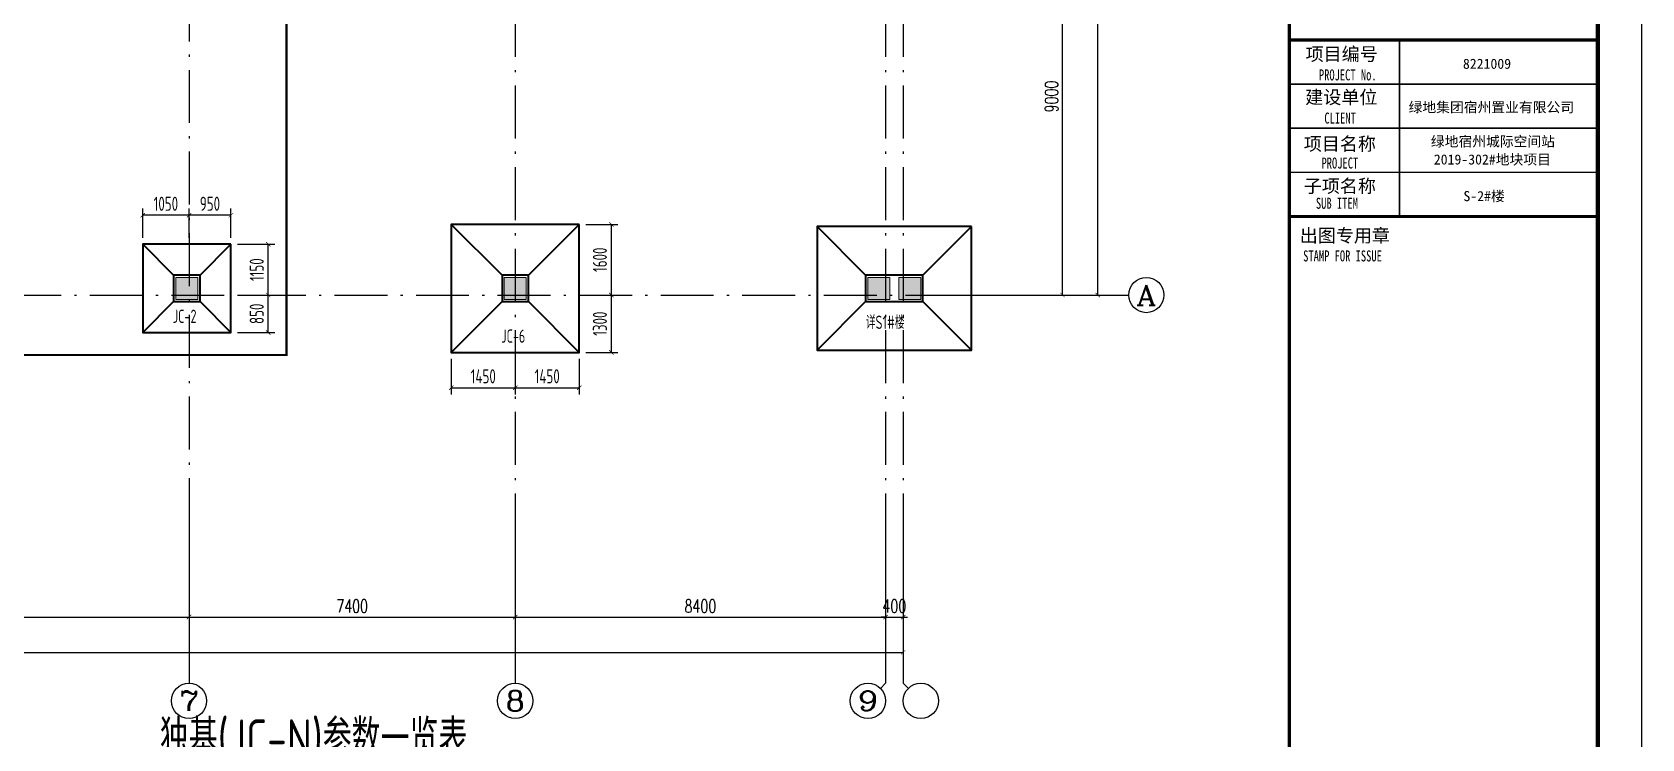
# Model space of a CAD drawing. Extents: x 169490 to 7584583, y -2399407 to 1374371.
# Drawn here: x 1433522 to 1470035, y 816051 to 832069 of the extents above; entities that cross this region are included whole.
import ezdxf
from ezdxf.enums import TextEntityAlignment as Align

# ---------------------------------------------------------------- set-up
doc = ezdxf.new("R2010")
doc.units = 0
doc.header["$LTSCALE"] = 100
doc.linetypes.add('D3轴线点划线', pattern=[18.5, 12, -3, 0.5, -3])
doc.linetypes.add('HIDDEN', pattern=[0.375, 0.25, -0.125])
doc.layers.get('0').update_dxf_attribs({"linetype": 'CONTINUOUS'})
doc.layers.get('DEFPOINTS').update_dxf_attribs({"linetype": 'CONTINUOUS'})
for name, color, linetype in [('0P-标字', 7, 'CONTINUOUS'), ('AXIS', 3, 'CONTINUOUS'), ('AXIS_TEXT', 4, 'CONTINUOUS'), ('C-AXIS(轴号)', 3, 'CONTINUOUS'), ('C-AXIS-T(字)', 7, 'CONTINUOUS'), ('C-DOTE', 8, 'D3轴线点划线'), ('PUB_DIM', 3, 'CONTINUOUS'), ('PUB_TEXT', 4, 'CONTINUOUS'), ('S-COLU-HATCH', 251, 'CONTINUOUS'), ('S-SLAB-DIM', 92, 'CONTINUOUS'), ('图框', 140, 'CONTINUOUS'), ('图签文字', 147, 'CONTINUOUS')]:
    doc.layers.add(name, color=color, linetype=linetype)
for name, color, linetype, lineweight in [('S-COLU-LINE1', 6, 'CONTINUOUS', 18), ('图签', 147, 'CONTINUOUS', 18), ('独基', 110, 'CONTINUOUS', 35), ('砼柱', 2, 'CONTINUOUS', 35)]:
    doc.layers.add(name, color=color, linetype=linetype, lineweight=lineweight)
doc.styles.add('_HZDX', font='tssdeng.shx', dxfattribs={"width": 0.8, "bigfont": 'tssdchn.shx'})
doc.styles.add('_TCH_AXIS', font='COMPLEX', dxfattribs={"bigfont": 'GBCBIG'})
doc.styles.add('_TCH_DIM_T3', font='SIMPLEX.shx', dxfattribs={"width": 0.705882, "bigfont": 'GBCBIG.shx'})
doc.styles.add('COMPLEX', font='COMPLEX')
doc.styles.add('TSSD_Dimension', font='Tssdeng.shx', dxfattribs={"width": 0.7, "bigfont": 'tssdchn.shx'})
doc.styles.add('X', font='tssdeng.shx', dxfattribs={"width": 0.7, "bigfont": 'hztxt.shx'})
doc.styles.add('宋体', font='')
doc.styles.add('建筑图签-1', font='simhei.ttf', dxfattribs={"width": 0.7})
doc.styles.get('宋体').set_extended_font_data('SimSun')
doc.dimstyles.new('_TCH_ARCH&&100', dxfattribs={"dimtxt": 297.5, "dimasz": 100, "dimexe": 250, "dimexo": 300, "dimgap": 100, "dimtad": 1, "dimdec": 0, "dimzin": 0, "dimdsep": 46, "dimtxsty": '_TCH_DIM_T3', "dimblk": 'ARCHTICK', "dimcen": 0.09, "dimclrt": 7, "dimazin": 2, "dimtfac": 1, "dimtdec": 0, "dimtix": 1, "dimtmove": 2, "dimatfit": 3, "dimfxl": 1, "dimtolj": 1, "dimtzin": 0, "dimarcsym": 0})
doc.dimstyles.new('TSSD_100_100$0', dxfattribs={"dimtxt": 320, "dimasz": 100, "dimexe": 150, "dimexo": 150, "dimgap": 100, "dimtad": 1, "dimdec": 0, "dimzin": 0, "dimdsep": 46, "dimtxsty": 'TSSD_Dimension', "dimblk": 'ARCHTICK', "dimcen": 0, "dimclrt": 7, "dimadec": 1, "dimazin": 0, "dimtfac": 1, "dimtdec": 0, "dimtix": 1, "dimtmove": 2, "dimatfit": 3, "dimldrblk": '_TSDBK', "dimfxl": 1, "dimtolj": 1, "dimtzin": 0, "dimarcsym": 0})

# ---------------------------------------------------------------- blocks, each defined once
blk = doc.blocks.new('_ARCHTICK')
at = {"const_width": 0.15}
blk.add_lwpolyline([(-0.5, -0.5), (0.5, 0.5)], dxfattribs=at)
blk = doc.blocks.new('*D408')
at = {"layer": 'AXIS', "color": 0, "lineweight": -2, "transparency": 16777216}
for p, q in [((1398280, 821011), (1398280, 817761)), ((1453280, 821011), (1453280, 817761)), ((1398280, 818011), (1453280, 818011))]:
    blk.add_line(p, q, dxfattribs=at)
at = {"layer": 'DEFPOINTS', "color": 0, "transparency": 16777216}
for p in [(1398280, 821311), (1453280, 821311), (1453280, 818011)]:
    blk.add_point(p, dxfattribs=at)
at = {"layer": 'AXIS', "color": 0, "lineweight": -2, "transparency": 16777216, "xscale": 100, "yscale": 100, "zscale": 100, "rotation": 180}
blk.add_blockref('_ARCHTICK', (1398280, 818011), dxfattribs=at)
at = {"layer": 'AXIS', "color": 0, "lineweight": -2, "transparency": 16777216, "xscale": 100, "yscale": 100, "zscale": 100}
blk.add_blockref('_ARCHTICK', (1453280, 818011), dxfattribs=at)
at = {"layer": 'AXIS', "color": 7, "transparency": 16777216, "insert": (1425780, 818260), "char_height": 297.5, "attachment_point": 5, "style": '_TCH_DIM_T3'}
blk.add_mtext('\\A1;55000', dxfattribs=at)
blk = doc.blocks.new('*D409')
at = {"layer": 'AXIS', "color": 0, "lineweight": -2, "transparency": 16777216}
for p, q in [((1452880, 821011), (1452880, 818561)), ((1453280, 821011), (1453280, 818561)), ((1452880, 818811), (1452780, 818811)), ((1452880, 818811), (1453280, 818811)), ((1453280, 818811), (1453380, 818811))]:
    blk.add_line(p, q, dxfattribs=at)
at = {"layer": 'DEFPOINTS', "color": 0, "transparency": 16777216}
for p in [(1452880, 821311), (1453280, 821311), (1453280, 818811)]:
    blk.add_point(p, dxfattribs=at)
at = {"layer": 'AXIS', "color": 0, "lineweight": -2, "transparency": 16777216, "xscale": 100, "yscale": 100, "zscale": 100}
blk.add_blockref('_ARCHTICK', (1452880, 818811), dxfattribs=at)
at = {"layer": 'AXIS', "color": 0, "lineweight": -2, "transparency": 16777216, "xscale": 100, "yscale": 100, "zscale": 100, "rotation": 180}
blk.add_blockref('_ARCHTICK', (1453280, 818811), dxfattribs=at)
at = {"layer": 'AXIS', "color": 7, "transparency": 16777216, "insert": (1453080, 819060), "char_height": 297.5, "attachment_point": 5, "style": '_TCH_DIM_T3'}
blk.add_mtext('\\A1;400', dxfattribs=at)
blk = doc.blocks.new('*D410')
at = {"layer": 'AXIS', "color": 0, "lineweight": -2, "transparency": 16777216}
for p, q in [((1444480, 821011), (1444480, 818561)), ((1452880, 821011), (1452880, 818561)), ((1444480, 818811), (1452880, 818811))]:
    blk.add_line(p, q, dxfattribs=at)
at = {"layer": 'DEFPOINTS', "color": 0, "transparency": 16777216}
for p in [(1444480, 821311), (1452880, 821311), (1452880, 818811)]:
    blk.add_point(p, dxfattribs=at)
at = {"layer": 'AXIS', "color": 0, "lineweight": -2, "transparency": 16777216, "xscale": 100, "yscale": 100, "zscale": 100, "rotation": 180}
blk.add_blockref('_ARCHTICK', (1444480, 818811), dxfattribs=at)
at = {"layer": 'AXIS', "color": 0, "lineweight": -2, "transparency": 16777216, "xscale": 100, "yscale": 100, "zscale": 100}
blk.add_blockref('_ARCHTICK', (1452880, 818811), dxfattribs=at)
at = {"layer": 'AXIS', "color": 7, "transparency": 16777216, "insert": (1448680, 819060), "char_height": 297.5, "attachment_point": 5, "style": '_TCH_DIM_T3'}
blk.add_mtext('\\A1;8400', dxfattribs=at)
blk = doc.blocks.new('*D411')
at = {"layer": 'AXIS', "color": 0, "lineweight": -2, "transparency": 16777216}
for p, q in [((1437080, 821011), (1437080, 818561)), ((1444480, 821011), (1444480, 818561)), ((1437080, 818811), (1444480, 818811))]:
    blk.add_line(p, q, dxfattribs=at)
at = {"layer": 'DEFPOINTS', "color": 0, "transparency": 16777216}
for p in [(1437080, 821311), (1444480, 821311), (1444480, 818811)]:
    blk.add_point(p, dxfattribs=at)
at = {"layer": 'AXIS', "color": 0, "lineweight": -2, "transparency": 16777216, "xscale": 100, "yscale": 100, "zscale": 100, "rotation": 180}
blk.add_blockref('_ARCHTICK', (1437080, 818811), dxfattribs=at)
at = {"layer": 'AXIS', "color": 0, "lineweight": -2, "transparency": 16777216, "xscale": 100, "yscale": 100, "zscale": 100}
blk.add_blockref('_ARCHTICK', (1444480, 818811), dxfattribs=at)
at = {"layer": 'AXIS', "color": 7, "transparency": 16777216, "insert": (1440780, 819060), "char_height": 297.5, "attachment_point": 5, "style": '_TCH_DIM_T3'}
blk.add_mtext('\\A1;7400', dxfattribs=at)
blk = doc.blocks.new('*D412')
at = {"layer": 'AXIS', "color": 0, "lineweight": -2, "transparency": 16777216}
for p, q in [((1427680, 821011), (1427680, 818561)), ((1437080, 821011), (1437080, 818561)), ((1427680, 818811), (1437080, 818811))]:
    blk.add_line(p, q, dxfattribs=at)
at = {"layer": 'DEFPOINTS', "color": 0, "transparency": 16777216}
for p in [(1427680, 821311), (1437080, 821311), (1437080, 818811)]:
    blk.add_point(p, dxfattribs=at)
at = {"layer": 'AXIS', "color": 0, "lineweight": -2, "transparency": 16777216, "xscale": 100, "yscale": 100, "zscale": 100, "rotation": 180}
blk.add_blockref('_ARCHTICK', (1427680, 818811), dxfattribs=at)
at = {"layer": 'AXIS', "color": 0, "lineweight": -2, "transparency": 16777216, "xscale": 100, "yscale": 100, "zscale": 100}
blk.add_blockref('_ARCHTICK', (1437080, 818811), dxfattribs=at)
at = {"layer": 'AXIS', "color": 7, "transparency": 16777216, "insert": (1432380, 819060), "char_height": 297.5, "attachment_point": 5, "style": '_TCH_DIM_T3'}
blk.add_mtext('\\A1;9400', dxfattribs=at)
blk = doc.blocks.new('*D420')
at = {"layer": 'AXIS', "color": 0, "lineweight": -2, "transparency": 16777216}
for p, q in [((1454695, 843511), (1457945, 843511)), ((1457695, 826111), (1457695, 843511)), ((1454695, 826111), (1457945, 826111))]:
    blk.add_line(p, q, dxfattribs=at)
at = {"layer": 'DEFPOINTS', "color": 0, "transparency": 16777216}
for p in [(1454395, 843511), (1457695, 843511), (1454395, 826111)]:
    blk.add_point(p, dxfattribs=at)
at = {"layer": 'AXIS', "color": 0, "lineweight": -2, "transparency": 16777216, "xscale": 100, "yscale": 100, "zscale": 100}
for p, rotation in [((1457695, 843511), 90), ((1457695, 826111), 270)]:
    blk.add_blockref('_ARCHTICK', p, dxfattribs=dict(at, rotation=rotation))
at = {"layer": 'AXIS', "color": 7, "transparency": 16777216, "insert": (1457420, 835011), "char_height": 297.5, "attachment_point": 5, "rotation": 90, "style": '_TCH_DIM_T3'}
blk.add_mtext('\\A1;17400', dxfattribs=at)
blk = doc.blocks.new('*D422')
at = {"layer": 'AXIS', "color": 0, "lineweight": -2, "transparency": 16777216}
for p, q in [((1454695, 835111), (1457145, 835111)), ((1456895, 826111), (1456895, 835111)), ((1454695, 826111), (1457145, 826111))]:
    blk.add_line(p, q, dxfattribs=at)
at = {"layer": 'DEFPOINTS', "color": 0, "transparency": 16777216}
for p in [(1454395, 835111), (1456895, 835111), (1454395, 826111)]:
    blk.add_point(p, dxfattribs=at)
at = {"layer": 'AXIS', "color": 0, "lineweight": -2, "transparency": 16777216, "xscale": 100, "yscale": 100, "zscale": 100}
for p, rotation in [((1456895, 835111), 90), ((1456895, 826111), 270)]:
    blk.add_blockref('_ARCHTICK', p, dxfattribs=dict(at, rotation=rotation))
at = {"layer": 'AXIS', "color": 7, "transparency": 16777216, "insert": (1456646, 830611), "char_height": 297.5, "attachment_point": 5, "rotation": 90, "style": '_TCH_DIM_T3'}
blk.add_mtext('\\A1;9000', dxfattribs=at)
blk = doc.blocks.new('_AXISO')
blk.add_circle((0, 0), 0.5)
at = {"layer": 'AXIS_TEXT', "style": 'COMPLEX', "width": 1.041667}
blk.add_attdef('A', text='', height=0.56, dxfattribs=at).set_placement((-0.25, -0.28), (0.25, -0.28), align=Align.FIT)
blk = doc.blocks.new('*D508')
at = {"layer": 'DEFPOINTS', "color": 0, "ltscale": 10, "transparency": 16777216}
for p in [(1438030, 826111), (1438876, 826111), (1438030, 825261)]:
    blk.add_point(p, dxfattribs=at)
at = {"layer": 'S-SLAB-DIM', "color": 0, "lineweight": -2, "ltscale": 10, "transparency": 16777216}
for p, q in [((1438180, 826111), (1439026, 826111)), ((1438876, 825261), (1438876, 826111)), ((1438180, 825261), (1439026, 825261))]:
    blk.add_line(p, q, dxfattribs=at)
at = {"layer": 'S-SLAB-DIM', "color": 0, "lineweight": -2, "ltscale": 10, "transparency": 16777216, "xscale": 100, "yscale": 100, "zscale": 100}
for p, rotation in [((1438876, 826111), 90), ((1438876, 825261), 270)]:
    blk.add_blockref('_ARCHTICK', p, dxfattribs=dict(at, rotation=rotation))
at = {"layer": 'S-SLAB-DIM', "color": 7, "ltscale": 10, "transparency": 16777216, "insert": (1438616, 825686), "char_height": 320, "attachment_point": 5, "rotation": 90, "style": 'TSSD_Dimension'}
blk.add_mtext('\\A1;850', dxfattribs=at)
blk = doc.blocks.new('_TSDBK')
blk.add_line((-1, 0), (0, 0))
at = {"const_width": 0.5}
blk.add_lwpolyline([(-0.7, -0.7), (0.7, 0.7)], dxfattribs=at)
blk = doc.blocks.new('*D509')
at = {"layer": 'DEFPOINTS', "color": 0, "ltscale": 10, "transparency": 16777216}
for p in [(1438030, 827261), (1438876, 827261), (1438030, 826111)]:
    blk.add_point(p, dxfattribs=at)
at = {"layer": 'S-SLAB-DIM', "color": 0, "lineweight": -2, "ltscale": 10, "transparency": 16777216}
for p, q in [((1438180, 827261), (1439026, 827261)), ((1438876, 826111), (1438876, 827261)), ((1438180, 826111), (1439026, 826111))]:
    blk.add_line(p, q, dxfattribs=at)
at = {"layer": 'S-SLAB-DIM', "color": 0, "lineweight": -2, "ltscale": 10, "transparency": 16777216, "xscale": 100, "yscale": 100, "zscale": 100}
for p, rotation in [((1438876, 827261), 90), ((1438876, 826111), 270)]:
    blk.add_blockref('_ARCHTICK', p, dxfattribs=dict(at, rotation=rotation))
at = {"layer": 'S-SLAB-DIM', "color": 7, "ltscale": 10, "transparency": 16777216, "insert": (1438616, 826686), "char_height": 320, "attachment_point": 5, "rotation": 90, "style": 'TSSD_Dimension'}
blk.add_mtext('\\A1;1150', dxfattribs=at)
blk = doc.blocks.new('*D511')
at = {"layer": 'DEFPOINTS', "color": 0, "ltscale": 10, "transparency": 16777216}
for p in [(1444480, 824811), (1445930, 824811), (1445930, 824009)]:
    blk.add_point(p, dxfattribs=at)
at = {"layer": 'S-SLAB-DIM', "color": 0, "lineweight": -2, "ltscale": 10, "transparency": 16777216}
for p, q in [((1444480, 824661), (1444480, 823859)), ((1445930, 824661), (1445930, 823859)), ((1444480, 824009), (1445930, 824009))]:
    blk.add_line(p, q, dxfattribs=at)
at = {"layer": 'S-SLAB-DIM', "color": 0, "lineweight": -2, "ltscale": 10, "transparency": 16777216, "xscale": 100, "yscale": 100, "zscale": 100, "rotation": 180}
blk.add_blockref('_ARCHTICK', (1444480, 824009), dxfattribs=at)
at = {"layer": 'S-SLAB-DIM', "color": 0, "lineweight": -2, "ltscale": 10, "transparency": 16777216, "xscale": 100, "yscale": 100, "zscale": 100}
blk.add_blockref('_ARCHTICK', (1445930, 824009), dxfattribs=at)
at = {"layer": 'S-SLAB-DIM', "color": 7, "ltscale": 10, "transparency": 16777216, "insert": (1445205, 824269), "char_height": 320, "attachment_point": 5, "style": 'TSSD_Dimension'}
blk.add_mtext('\\A1;1450', dxfattribs=at)
blk = doc.blocks.new('*D512')
at = {"layer": 'DEFPOINTS', "color": 0, "ltscale": 10, "transparency": 16777216}
for p in [(1445930, 826111), (1446660, 826111), (1445930, 824811)]:
    blk.add_point(p, dxfattribs=at)
at = {"layer": 'S-SLAB-DIM', "color": 0, "lineweight": -2, "ltscale": 10, "transparency": 16777216}
for p, q in [((1446080, 826111), (1446810, 826111)), ((1446660, 824811), (1446660, 826111)), ((1446080, 824811), (1446810, 824811))]:
    blk.add_line(p, q, dxfattribs=at)
at = {"layer": 'S-SLAB-DIM', "color": 0, "lineweight": -2, "ltscale": 10, "transparency": 16777216, "xscale": 100, "yscale": 100, "zscale": 100}
for p, rotation in [((1446660, 826111), 90), ((1446660, 824811), 270)]:
    blk.add_blockref('_ARCHTICK', p, dxfattribs=dict(at, rotation=rotation))
at = {"layer": 'S-SLAB-DIM', "color": 7, "ltscale": 10, "transparency": 16777216, "insert": (1446400, 825461), "char_height": 320, "attachment_point": 5, "rotation": 90, "style": 'TSSD_Dimension'}
blk.add_mtext('\\A1;1300', dxfattribs=at)
blk = doc.blocks.new('*D513')
at = {"layer": 'DEFPOINTS', "color": 0, "ltscale": 10, "transparency": 16777216}
for p in [(1443030, 824811), (1444480, 824811), (1444480, 824009)]:
    blk.add_point(p, dxfattribs=at)
at = {"layer": 'S-SLAB-DIM', "color": 0, "lineweight": -2, "ltscale": 10, "transparency": 16777216}
for p, q in [((1443030, 824661), (1443030, 823859)), ((1444480, 824661), (1444480, 823859)), ((1443030, 824009), (1444480, 824009))]:
    blk.add_line(p, q, dxfattribs=at)
at = {"layer": 'S-SLAB-DIM', "color": 0, "lineweight": -2, "ltscale": 10, "transparency": 16777216, "xscale": 100, "yscale": 100, "zscale": 100, "rotation": 180}
blk.add_blockref('_ARCHTICK', (1443030, 824009), dxfattribs=at)
at = {"layer": 'S-SLAB-DIM', "color": 0, "lineweight": -2, "ltscale": 10, "transparency": 16777216, "xscale": 100, "yscale": 100, "zscale": 100}
blk.add_blockref('_ARCHTICK', (1444480, 824009), dxfattribs=at)
at = {"layer": 'S-SLAB-DIM', "color": 7, "ltscale": 10, "transparency": 16777216, "insert": (1443755, 824269), "char_height": 320, "attachment_point": 5, "style": 'TSSD_Dimension'}
blk.add_mtext('\\A1;1450', dxfattribs=at)
blk = doc.blocks.new('*D514')
at = {"layer": 'DEFPOINTS', "color": 0, "ltscale": 10, "transparency": 16777216}
for p in [(1445930, 827711), (1446660, 827711), (1445930, 826111)]:
    blk.add_point(p, dxfattribs=at)
at = {"layer": 'S-SLAB-DIM', "color": 0, "lineweight": -2, "ltscale": 10, "transparency": 16777216}
for p, q in [((1446080, 827711), (1446810, 827711)), ((1446660, 826111), (1446660, 827711)), ((1446080, 826111), (1446810, 826111))]:
    blk.add_line(p, q, dxfattribs=at)
at = {"layer": 'S-SLAB-DIM', "color": 0, "lineweight": -2, "ltscale": 10, "transparency": 16777216, "xscale": 100, "yscale": 100, "zscale": 100}
for p, rotation in [((1446660, 827711), 90), ((1446660, 826111), 270)]:
    blk.add_blockref('_ARCHTICK', p, dxfattribs=dict(at, rotation=rotation))
at = {"layer": 'S-SLAB-DIM', "color": 7, "ltscale": 10, "transparency": 16777216, "insert": (1446400, 826911), "char_height": 320, "attachment_point": 5, "rotation": 90, "style": 'TSSD_Dimension'}
blk.add_mtext('\\A1;1600', dxfattribs=at)
blk = doc.blocks.new('*D536')
at = {"layer": 'DEFPOINTS', "color": 0, "ltscale": 10, "transparency": 16777216}
for p in [(1437080, 827920), (1437080, 827261), (1438030, 827261)]:
    blk.add_point(p, dxfattribs=at)
at = {"layer": 'S-SLAB-DIM', "color": 0, "lineweight": -2, "ltscale": 10, "transparency": 16777216}
for p, q in [((1437080, 827411), (1437080, 828070)), ((1438030, 827920), (1437080, 827920)), ((1438030, 827411), (1438030, 828070))]:
    blk.add_line(p, q, dxfattribs=at)
at = {"layer": 'S-SLAB-DIM', "color": 0, "lineweight": -2, "ltscale": 10, "transparency": 16777216, "xscale": 100, "yscale": 100, "zscale": 100, "rotation": 180}
blk.add_blockref('_ARCHTICK', (1437080, 827920), dxfattribs=at)
at = {"layer": 'S-SLAB-DIM', "color": 0, "lineweight": -2, "ltscale": 10, "transparency": 16777216, "xscale": 100, "yscale": 100, "zscale": 100}
blk.add_blockref('_ARCHTICK', (1438030, 827920), dxfattribs=at)
at = {"layer": 'S-SLAB-DIM', "color": 7, "ltscale": 10, "transparency": 16777216, "insert": (1437555, 828180), "char_height": 320, "attachment_point": 5, "style": 'TSSD_Dimension'}
blk.add_mtext('\\A1;950', dxfattribs=at)
blk = doc.blocks.new('*D537')
at = {"layer": 'DEFPOINTS', "color": 0, "ltscale": 10, "transparency": 16777216}
for p in [(1436030, 827920), (1436030, 827261), (1437080, 827261)]:
    blk.add_point(p, dxfattribs=at)
at = {"layer": 'S-SLAB-DIM', "color": 0, "lineweight": -2, "ltscale": 10, "transparency": 16777216}
for p, q in [((1436030, 827411), (1436030, 828070)), ((1437080, 827920), (1436030, 827920)), ((1437080, 827411), (1437080, 828070))]:
    blk.add_line(p, q, dxfattribs=at)
at = {"layer": 'S-SLAB-DIM', "color": 0, "lineweight": -2, "ltscale": 10, "transparency": 16777216, "xscale": 100, "yscale": 100, "zscale": 100, "rotation": 180}
blk.add_blockref('_ARCHTICK', (1436030, 827920), dxfattribs=at)
at = {"layer": 'S-SLAB-DIM', "color": 0, "lineweight": -2, "ltscale": 10, "transparency": 16777216, "xscale": 100, "yscale": 100, "zscale": 100}
blk.add_blockref('_ARCHTICK', (1437080, 827920), dxfattribs=at)
at = {"layer": 'S-SLAB-DIM', "color": 7, "ltscale": 10, "transparency": 16777216, "insert": (1436555, 828180), "char_height": 320, "attachment_point": 5, "style": 'TSSD_Dimension'}
blk.add_mtext('\\A1;1050', dxfattribs=at)

msp = doc.modelspace()

# ---------------------------------------------------------------- hatches: boundary and pattern name
at = {"layer": 'S-COLU-HATCH', "ltscale": 10}
h = msp.add_hatch(color=256, dxfattribs=at)
h.dxf.hatch_style = 1
h.paths.add_polyline_path([(1437279.8, 826511.1), (1436779.8, 826511.1), (1436779.8, 826011.1), (1437279.8, 826011.1)])
h = msp.add_hatch(color=256, dxfattribs=at)
h.dxf.hatch_style = 1
h.paths.add_polyline_path([(1444729.8, 826511.1), (1444229.8, 826511.1), (1444229.8, 826011.1), (1444729.8, 826011.1)])
h = msp.add_hatch(color=256, dxfattribs=at)
h.dxf.hatch_style = 1
h.paths.add_polyline_path([(1452979.8, 826511.1), (1452479.8, 826511.1), (1452479.8, 826011.1), (1452979.8, 826011.1)])
h = msp.add_hatch(color=256, dxfattribs=at)
h.dxf.hatch_style = 1
h.paths.add_polyline_path([(1452979.8, 826511.1), (1452479.8, 826511.1), (1452479.8, 826011.1), (1452979.8, 826011.1)])
at = {"layer": 'S-COLU-HATCH'}
h = msp.add_hatch(color=256, dxfattribs=at)
h.dxf.hatch_style = 1
h.paths.add_polyline_path([(1453178.8, 826511.1), (1453678.8, 826511.1), (1453678.8, 826011.1), (1453178.8, 826011.1)])

# ---------------------------------------------------------------- linework, layer by layer
at = {"layer": 'C-AXIS(轴号)'}
for p, q in [((1454395.1, 826111.1), (1458395.1, 826111.1)), ((1437079.8, 821311.1), (1437079.8, 817311.1)), ((1444479.8, 821311.1), (1444479.8, 817311.1)), ((1452879.8, 821311.1), (1452879.8, 817311.1)), ((1453279.8, 821311.1), (1453279.8, 817311.1)), ((1452762.6, 817194), (1452879.8, 817311.1)), ((1453396.9, 817194), (1453279.8, 817311.1))]:
    msp.add_line(p, q, dxfattribs=at)
at = {"layer": 'C-DOTE'}
for p, q in [((1444479.8, 847511.1), (1444479.8, 821311.1)), ((1452879.8, 847511.1), (1452879.8, 821311.1)), ((1453279.8, 847511.1), (1453279.8, 821311.1)), ((1437079.8, 834911.1), (1437079.8, 821311.1)), ((1395979.8, 826111.1), (1454395.1, 826111.1))]:
    msp.add_line(p, q, dxfattribs=at)
at = {"layer": 'PUB_DIM', "color": 1, "linetype": 'HIDDEN', "ltscale": 20, "const_width": 50}
msp.add_lwpolyline([(1416365.6, 841735.9), (1416365.6, 824750.7), (1439290.9, 824750.7), (1439290.9, 845215.2), (1416365.6, 845215.2), (1416365.6, 841735.9)], close=True, dxfattribs=at)
at = {"layer": 'S-COLU-LINE1'}
for points in [[(1437279.8, 826511.1), (1436779.8, 826511.1), (1436779.8, 826011.1), (1437279.8, 826011.1)], [(1444729.8, 826511.1), (1444229.8, 826511.1), (1444229.8, 826011.1), (1444729.8, 826011.1)], [(1452979.8, 826511.1), (1452479.8, 826511.1), (1452479.8, 826011.1), (1452979.8, 826011.1)], [(1452979.8, 826511.1), (1452479.8, 826511.1), (1452479.8, 826011.1), (1452979.8, 826011.1)], [(1453178.8, 826511.1), (1453678.8, 826511.1), (1453678.8, 826011.1), (1453178.8, 826011.1)]]:
    msp.add_lwpolyline(points, close=True, dxfattribs=at)
at = {"layer": '图框'}
msp.add_lwpolyline([(1385935.3, 795791.4), (1470035.3, 795791.4), (1470035.3, 855191.4), (1385935.3, 855191.4)], close=True, dxfattribs=at)
at = {"layer": '图框', "const_width": 100}
msp.add_lwpolyline([(1388435.3, 796791.4), (1469035.3, 796791.4), (1469035.3, 854191.4), (1388435.3, 854191.4)], close=True, dxfattribs=at)
at = {"layer": '图框'}
for points, const_width in [([(1462040.2, 796791.4), (1462040.2, 854191.4)], 70), ([(1462040.2, 831891.8), (1469040.2, 831891.8)], 70), ([(1462040.2, 831891.8), (1469040.2, 831891.8)], 70), ([(1464540.2, 827891.8), (1464540.2, 831891.8)], 35), ([(1462040.2, 830891.8), (1469040.2, 830891.8)], 35), ([(1462040.2, 829891.8), (1469040.2, 829891.8)], 35), ([(1462040.2, 828891.8), (1469040.2, 828891.8)], 35), ([(1469040.2, 827891.8), (1462040.2, 827891.8)], 70)]:
    msp.add_lwpolyline(points, dxfattribs=dict(at, const_width=const_width))
at = {"layer": '独基', "color": 32}
for p, q in [((1444179.8, 826561.1), (1443029.8, 827711.1)), ((1444779.8, 826561.1), (1445929.8, 827711.1)), ((1452428.8, 826561.1), (1451328.8, 827661.1)), ((1453728.8, 826561.1), (1454828.8, 827661.1)), ((1436729.8, 826561.1), (1436029.8, 827261.1)), ((1437329.8, 826561.1), (1438029.8, 827261.1)), ((1436729.8, 825961.1), (1436029.8, 825261.1)), ((1437329.8, 825961.1), (1438029.8, 825261.1)), ((1444179.8, 825961.1), (1443029.8, 824811.1)), ((1444779.8, 825961.1), (1445929.8, 824811.1)), ((1452428.8, 825961.1), (1451328.8, 824861.1)), ((1453728.8, 825961.1), (1454828.8, 824861.1))]:
    msp.add_line(p, q, dxfattribs=at)
for points in [[(1445929.8, 827711.1), (1443029.8, 827711.1), (1443029.8, 824811.1), (1445929.8, 824811.1)], [(1454828.8, 827661.1), (1451328.8, 827661.1), (1451328.8, 824861.1), (1454828.8, 824861.1)], [(1438029.8, 827261.1), (1436029.8, 827261.1), (1436029.8, 825261.1), (1438029.8, 825261.1)], [(1437329.8, 826561.1), (1436729.8, 826561.1), (1436729.8, 825961.1), (1437329.8, 825961.1)], [(1444779.8, 826561.1), (1444179.8, 826561.1), (1444179.8, 825961.1), (1444779.8, 825961.1)], [(1453728.8, 826561.1), (1452428.8, 826561.1), (1452428.8, 825961.1), (1453728.8, 825961.1)]]:
    msp.add_lwpolyline(points, close=True, dxfattribs=at)
at = {"layer": '砼柱', "ltscale": 10}
msp.add_lwpolyline([(1388435.3, 854191.4), (1462040.2, 854191.4), (1462040.2, 796791.4), (1388435.3, 796791.4)], close=True, dxfattribs=at)

# ---------------------------------------------------------------- block references
at = {"layer": 'C-AXIS(轴号)'}
ref = msp.add_blockref('_AXISO', (1458795.1, 826111.1), dxfattribs=dict(at, xscale=800, yscale=800, zscale=800))
ref.add_attrib('A', 'A', dxfattribs={"layer": 'C-AXIS-T(字)', "height": 452.5, "style": '_TCH_AXIS', "width": 1.166667}).set_placement((1458568.9, 825884.8), (1459021.4, 825884.8), align=Align.FIT)
ref = msp.add_blockref('_AXISO', (1437079.8, 816911.1), dxfattribs=dict(at, xscale=800, yscale=800, zscale=800))
ref.add_attrib('A', '7', dxfattribs={"layer": 'C-AXIS-T(字)', "height": 452.5, "style": '_TCH_AXIS', "width": 1.5}).set_placement((1436853.5, 816684.8), (1437306.1, 816684.8), align=Align.FIT)
ref = msp.add_blockref('_AXISO', (1444479.8, 816911.1), dxfattribs=dict(at, xscale=800, yscale=800, zscale=800))
ref.add_attrib('A', '8', dxfattribs={"layer": 'C-AXIS-T(字)', "height": 452.5, "style": '_TCH_AXIS', "width": 1.5}).set_placement((1444253.5, 816684.8), (1444706.1, 816684.8), align=Align.FIT)
ref = msp.add_blockref('_AXISO', (1452479.8, 816911.1), dxfattribs=dict(at, xscale=800, yscale=800, zscale=800))
ref.add_attrib('A', '9', dxfattribs={"layer": 'C-AXIS-T(字)', "height": 452.5, "style": '_TCH_AXIS', "width": 1.5}).set_placement((1452253.5, 816684.8), (1452706.1, 816684.8), align=Align.FIT)
at = {"layer": 'C-AXIS(轴号)', "xscale": 800, "yscale": 800, "zscale": 800}
msp.add_blockref('_AXISO', (1453679.8, 816911.1), dxfattribs=at)

# ---------------------------------------------------------------- texts
at = {"layer": '0P-标字', "color": 80, "linetype": 'Continuous', "style": 'X', "width": 0.7}
for s, p in [('JC-2', (1436711.5, 825389.3, 3000)), ('详S1#楼', (1452432, 825253.3)), ('JC-6', (1444161.5, 824939.3, 3000))]:
    msp.add_text(s, height=300, dxfattribs=at).set_placement(p, align=Align.BOTTOM_LEFT)
at = {"layer": 'PUB_TEXT', "color": 0, "style": '_HZDX', "width": 0.8}
msp.add_text('独基(JC-N)参数一览表', height=864, dxfattribs=at).set_placement((1436418.2, 815626.1))
at = {"layer": '图框', "style": '建筑图签-1', "width": 0.7}
for s, p in [('PROJECT No.', (1462709.9, 830976.6, -1799)), ('CLIENT', (1462834, 829997.4)), ('PROJECT', (1462769.1, 828978.2)), ('SUB ITEM', (1462642.6, 828067.1)), ('STAMP FOR ISSUE', (1462352.9, 826872.8))]:
    msp.add_text(s, height=250, dxfattribs=at).set_placement(p)
at = {"layer": '图签', "color": 2, "style": '宋体'}
for s, height, p in [('8221009', 229.34, (1465977.6, 831239.3)), ('绿地集团宿州置业有限公司', 229.345, (1464745.4, 830253.5)), ('绿地宿州城际空间站', 229.34, (1465250.1, 829479.1)), ('2019-302#地块项目', 229.345, (1465317.3, 829070)), ('S-2#楼', 229.34, (1465989.4, 828239.3))]:
    msp.add_text(s, height=height, dxfattribs=at).set_placement(p)
at = {"layer": '图签文字', "color": 7, "style": '建筑图签-1'}
for s, p in [('项目编号', (1462408.2, 831423.9)), ('建设单位', (1462400.4, 830446.5)), ('项目名称', (1462366.8, 829388.5)), ('子项名称', (1462366.8, 828431.8)), ('出图专用章', (1462276.1, 827309.5))]:
    msp.add_text(s, height=300, dxfattribs=at).set_placement(p)

# ---------------------------------------------------------------- dimensions: what is measured, and where the dimension line sits
at = {"layer": 'AXIS'}
dim = msp.add_linear_dim(base=(1457695.1, 843511.1), p1=(1454395.1, 826111.1), p2=(1454395.1, 843511.1), angle=90, dimstyle='_TCH_ARCH&&100', dxfattribs=at)
dim.commit()
dim.dimension.update_dxf_attribs({"geometry": '*D420', "text_midpoint": (1457420.1, 835011.1), "dimtype": 161})
for p1, p2, distance, picture, middle in [((1454395.1, 826111.1), (1454395.1, 835111.1), -2500, '*D422', (1456646.4, 830611.1)), ((1398279.8, 821311.1), (1453279.8, 821311.1), -3300, '*D408', (1425779.8, 818259.9)), ((1427679.8, 821311.1), (1437079.8, 821311.1), -2500, '*D412', (1432379.8, 819059.9)), ((1437079.8, 821311.1), (1444479.8, 821311.1), -2500, '*D411', (1440779.8, 819059.9)), ((1444479.8, 821311.1), (1452879.8, 821311.1), -2500, '*D410', (1448679.8, 819059.9)), ((1452879.8, 821311.1), (1453279.8, 821311.1), -2500, '*D409', (1453079.8, 819059.9))]:
    dim = msp.add_aligned_dim(p1=p1, p2=p2, distance=distance, dimstyle='_TCH_ARCH&&100', dxfattribs=at)
    dim.commit()
    dim.dimension.update_dxf_attribs({"geometry": picture, "text_midpoint": middle})
at = {"layer": 'S-SLAB-DIM', "ltscale": 10}
for base, p1, p2, picture, middle in [((1436029.8, 827919.6), (1437079.8, 827261.1), (1436029.8, 827261.1), '*D537', (1436554.8, 828179.6)), ((1437079.8, 827919.6), (1438029.8, 827261.1), (1437079.8, 827261.1), '*D536', (1437554.8, 828179.6)), ((1444479.8, 824008.6), (1443029.8, 824811.1), (1444479.8, 824811.1), '*D513', (1443754.8, 824268.6)), ((1445929.8, 824008.6), (1444479.8, 824811.1), (1445929.8, 824811.1), '*D511', (1445204.8, 824268.6))]:
    dim = msp.add_linear_dim(base=base, p1=p1, p2=p2, dimstyle='TSSD_100_100$0', dxfattribs=at)
    dim.commit()
    dim.dimension.update_dxf_attribs({"geometry": picture, "text_midpoint": middle})
for base, p1, p2, picture, middle in [((1446659.9, 827711.1), (1445929.8, 826111.1), (1445929.8, 827711.1), '*D514', (1446399.9, 826911.1)), ((1438875.8, 827261.1), (1438029.8, 826111.1), (1438029.8, 827261.1), '*D509', (1438615.8, 826686.1)), ((1438875.8, 826111.1), (1438029.8, 825261.1), (1438029.8, 826111.1), '*D508', (1438615.8, 825686.1)), ((1446659.9, 826111.1), (1445929.8, 824811.1), (1445929.8, 826111.1), '*D512', (1446399.9, 825461.1))]:
    dim = msp.add_linear_dim(base=base, p1=p1, p2=p2, angle=90, dimstyle='TSSD_100_100$0', dxfattribs=at)
    dim.commit()
    dim.dimension.update_dxf_attribs({"geometry": picture, "text_midpoint": middle})

doc.saveas('drawing.dxf')
